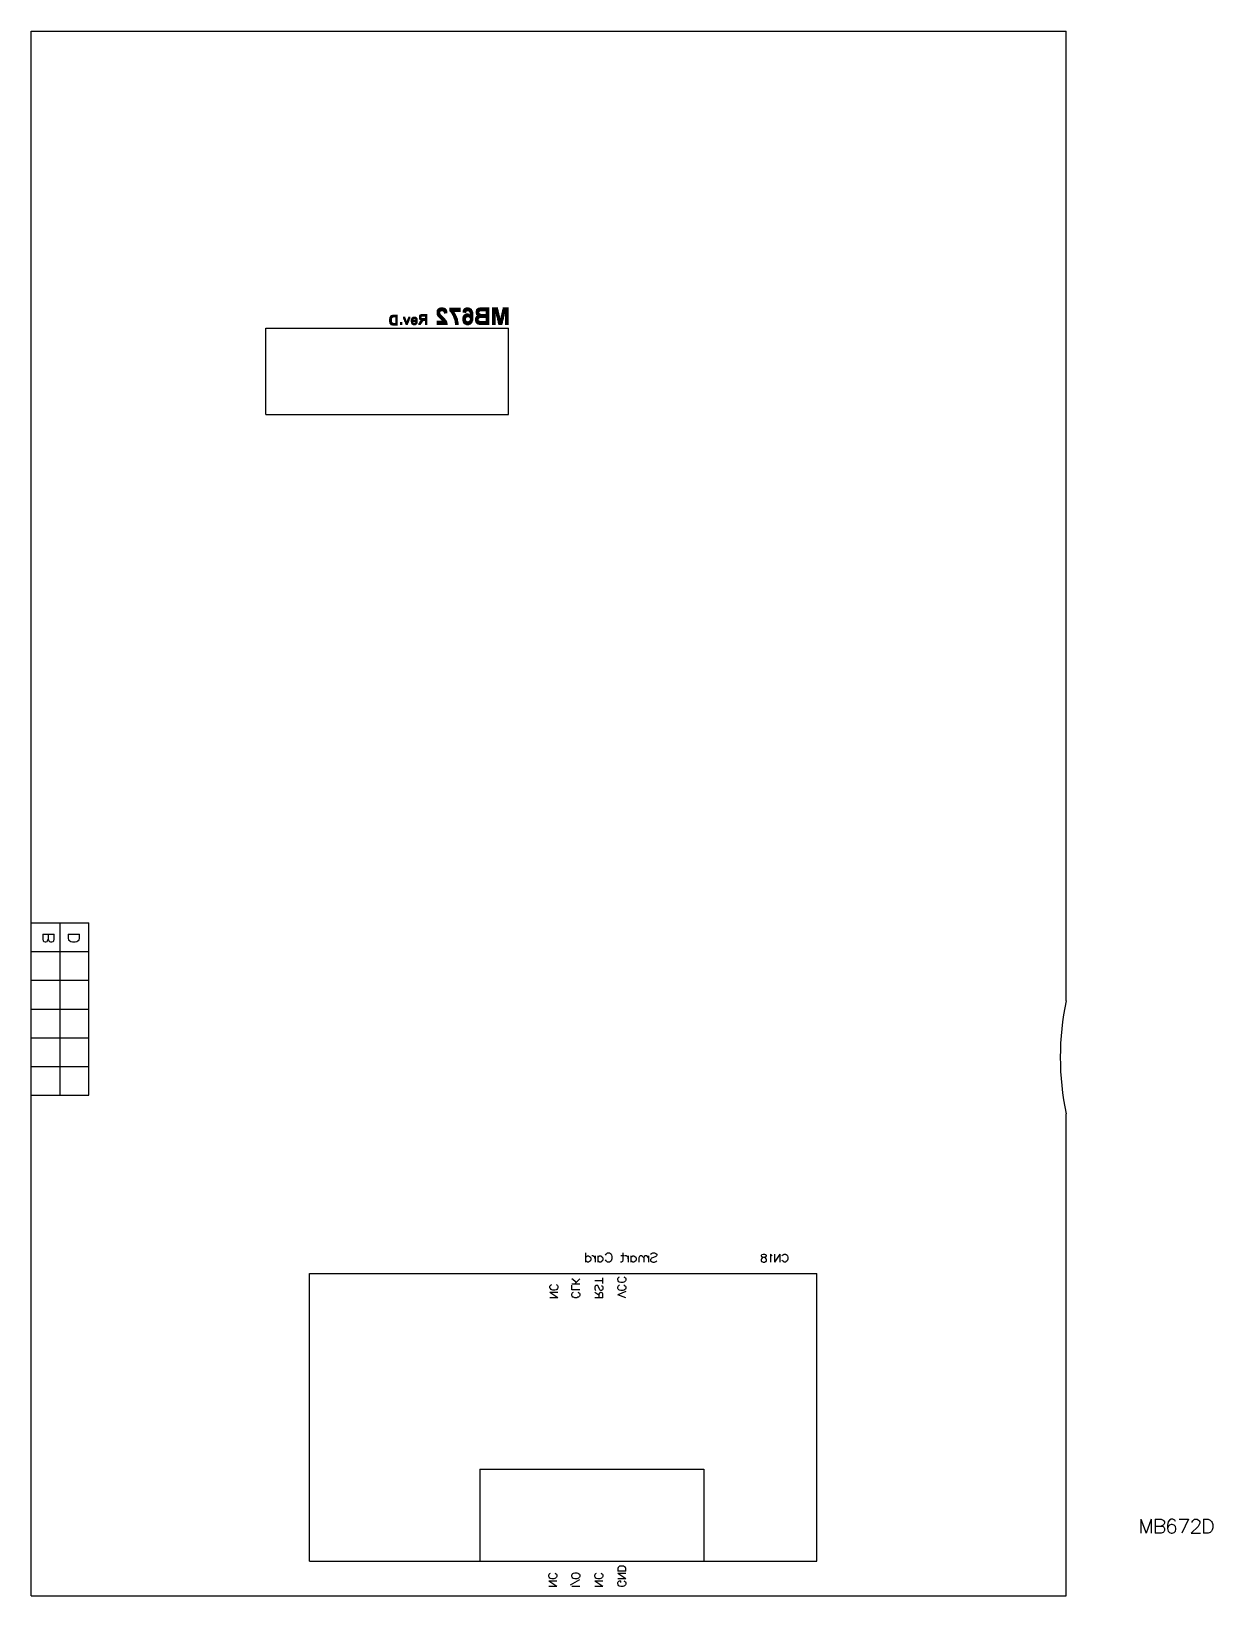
# Model space of a CAD drawing. Extents: x -0.23 to 4.91, y -0.23 to 6.58.
import ezdxf

# ---------------------------------------------------------------- set-up
doc = ezdxf.new("R2010")
doc.units = 0
doc.layers.add('mb672d', color=1, linetype='CONTINUOUS')

msp = doc.modelspace()

# ---------------------------------------------------------------- linework, layer by layer
at = {"layer": 'mb672d', "color": 6}
for points in [[(-0.225, 6.575), (4.275, 6.575)], [(-0.225, -0.225), (-0.225, 6.575)], [(4.275, 2.361), (4.275, 6.575)], [(1.555, 5.373), (1.566, 5.373)], [(1.666, 5.373), (1.676, 5.373)], [(1.725, 5.373), (1.766, 5.373)], [(1.779, 5.373), (1.803, 5.373)], [(1.826, 5.373), (1.85, 5.373)], [(1.331, 5.324), (1.342, 5.324)], [(1.331, 5.323), (1.342, 5.323)], [(1.331, 5.322), (1.342, 5.322)], [(1.331, 5.321), (1.342, 5.321)], [(1.331, 5.32), (1.342, 5.32)], [(1.331, 5.319), (1.342, 5.319)], [(1.331, 5.318), (1.342, 5.318)], [(1.331, 5.317), (1.342, 5.317)], [(1.331, 5.316), (1.342, 5.316)], [(1.331, 5.315), (1.342, 5.315)], [(1.332, 5.329), (1.343, 5.329)], [(1.332, 5.328), (1.343, 5.328)], [(1.332, 5.327), (1.342, 5.327)], [(1.332, 5.326), (1.342, 5.326)], [(1.332, 5.325), (1.342, 5.325)], [(1.332, 5.314), (1.342, 5.314)], [(1.332, 5.313), (1.342, 5.313)], [(1.332, 5.312), (1.343, 5.312)], [(1.332, 5.311), (1.343, 5.311)], [(1.333, 5.331), (1.344, 5.331)], [(1.333, 5.33), (1.343, 5.33)], [(1.333, 5.31), (1.343, 5.31)], [(1.333, 5.309), (1.344, 5.309)], [(1.333, 5.308), (1.345, 5.308)], [(1.334, 5.333), (1.346, 5.333)], [(1.334, 5.332), (1.345, 5.332)], [(1.334, 5.307), (1.346, 5.307)], [(1.335, 5.335), (1.368, 5.335)], [(1.335, 5.334), (1.349, 5.334)], [(1.335, 5.306), (1.348, 5.306)], [(1.335, 5.305), (1.368, 5.305)], [(1.336, 5.336), (1.368, 5.336)], [(1.336, 5.304), (1.368, 5.304)], [(1.337, 5.337), (1.368, 5.337)], [(1.338, 5.338), (1.368, 5.338)], [(1.339, 5.339), (1.368, 5.339)], [(1.341, 5.34), (1.368, 5.34)], [(1.345, 5.341), (1.368, 5.341)], [(1.358, 5.334), (1.368, 5.334)], [(1.358, 5.333), (1.368, 5.333)], [(1.358, 5.332), (1.368, 5.332)], [(1.358, 5.331), (1.368, 5.331)], [(1.358, 5.33), (1.368, 5.33)], [(1.358, 5.329), (1.368, 5.329)], [(1.358, 5.328), (1.368, 5.328)], [(1.358, 5.327), (1.368, 5.327)], [(1.358, 5.326), (1.368, 5.326)], [(1.358, 5.325), (1.368, 5.325)], [(1.358, 5.324), (1.368, 5.324)], [(1.358, 5.323), (1.368, 5.323)], [(1.358, 5.322), (1.368, 5.322)], [(1.358, 5.321), (1.368, 5.321)], [(1.358, 5.32), (1.368, 5.32)], [(1.358, 5.319), (1.368, 5.319)], [(1.358, 5.318), (1.368, 5.318)], [(1.358, 5.317), (1.368, 5.317)], [(1.358, 5.316), (1.368, 5.316)], [(1.358, 5.315), (1.368, 5.315)], [(1.358, 5.314), (1.368, 5.314)], [(1.358, 5.313), (1.368, 5.313)], [(1.358, 5.312), (1.368, 5.312)], [(1.358, 5.311), (1.368, 5.311)], [(1.358, 5.31), (1.368, 5.31)], [(1.358, 5.309), (1.368, 5.309)], [(1.358, 5.308), (1.368, 5.308)], [(1.358, 5.307), (1.368, 5.307)], [(1.358, 5.306), (1.368, 5.306)], [(1.379, 5.309), (1.387, 5.309)], [(1.379, 5.308), (1.387, 5.308)], [(1.379, 5.307), (1.387, 5.307)], [(1.379, 5.306), (1.387, 5.306)], [(1.379, 5.305), (1.387, 5.305)], [(1.379, 5.304), (1.387, 5.304)], [(1.392, 5.332), (1.4, 5.332)], [(1.392, 5.331), (1.4, 5.331)], [(1.392, 5.33), (1.4, 5.33)], [(1.393, 5.329), (1.401, 5.329)], [(1.393, 5.328), (1.401, 5.328)], [(1.394, 5.327), (1.402, 5.327)], [(1.394, 5.326), (1.402, 5.326)], [(1.394, 5.325), (1.402, 5.325)], [(1.395, 5.324), (1.403, 5.324)], [(1.395, 5.323), (1.403, 5.323)], [(1.396, 5.322), (1.404, 5.322)], [(1.396, 5.321), (1.404, 5.321)], [(1.396, 5.32), (1.404, 5.32)], [(1.397, 5.319), (1.405, 5.319)], [(1.397, 5.318), (1.405, 5.318)], [(1.398, 5.317), (1.406, 5.317)], [(1.398, 5.316), (1.406, 5.316)], [(1.398, 5.315), (1.406, 5.315)], [(1.399, 5.314), (1.407, 5.314)], [(1.399, 5.313), (1.407, 5.313)], [(1.4, 5.312), (1.407, 5.312)], [(1.4, 5.311), (1.415, 5.311)], [(1.4, 5.31), (1.414, 5.31)], [(1.401, 5.309), (1.414, 5.309)], [(1.401, 5.308), (1.414, 5.308)], [(1.402, 5.307), (1.413, 5.307)], [(1.402, 5.306), (1.413, 5.306)], [(1.402, 5.305), (1.412, 5.305)], [(1.403, 5.304), (1.412, 5.304)], [(1.408, 5.314), (1.416, 5.314)], [(1.408, 5.313), (1.416, 5.313)], [(1.408, 5.312), (1.415, 5.312)], [(1.409, 5.317), (1.417, 5.317)], [(1.409, 5.316), (1.417, 5.316)], [(1.409, 5.315), (1.416, 5.315)], [(1.41, 5.319), (1.418, 5.319)], [(1.41, 5.318), (1.418, 5.318)], [(1.411, 5.322), (1.419, 5.322)], [(1.411, 5.321), (1.419, 5.321)], [(1.411, 5.32), (1.418, 5.32)], [(1.412, 5.324), (1.42, 5.324)], [(1.412, 5.323), (1.42, 5.323)], [(1.413, 5.327), (1.421, 5.327)], [(1.413, 5.326), (1.421, 5.326)], [(1.413, 5.325), (1.42, 5.325)], [(1.414, 5.329), (1.422, 5.329)], [(1.414, 5.328), (1.422, 5.328)], [(1.415, 5.332), (1.423, 5.332)], [(1.415, 5.331), (1.423, 5.331)], [(1.415, 5.33), (1.422, 5.33)], [(1.426, 5.321), (1.434, 5.321)], [(1.426, 5.32), (1.434, 5.32)], [(1.426, 5.319), (1.455, 5.319)], [(1.426, 5.318), (1.455, 5.318)], [(1.426, 5.317), (1.455, 5.317)], [(1.426, 5.316), (1.455, 5.316)], [(1.426, 5.315), (1.455, 5.315)], [(1.427, 5.324), (1.435, 5.324)], [(1.427, 5.323), (1.435, 5.323)], [(1.427, 5.322), (1.434, 5.322)], [(1.427, 5.309), (1.436, 5.309)], [(1.428, 5.326), (1.436, 5.326)], [(1.428, 5.325), (1.436, 5.325)], [(1.428, 5.308), (1.436, 5.308)], [(1.428, 5.307), (1.438, 5.307)], [(1.429, 5.328), (1.452, 5.328)], [(1.429, 5.327), (1.438, 5.327)], [(1.429, 5.306), (1.452, 5.306)], [(1.429, 5.305), (1.451, 5.305)], [(1.43, 5.329), (1.451, 5.329)], [(1.43, 5.304), (1.45, 5.304)], [(1.431, 5.33), (1.45, 5.33)], [(1.431, 5.31), (1.435, 5.31)], [(1.432, 5.331), (1.449, 5.331)], [(1.434, 5.332), (1.447, 5.332)], [(1.437, 5.333), (1.445, 5.333)], [(1.443, 5.327), (1.453, 5.327)], [(1.443, 5.307), (1.453, 5.307)], [(1.444, 5.326), (1.453, 5.326)], [(1.444, 5.308), (1.453, 5.308)], [(1.445, 5.325), (1.454, 5.325)], [(1.445, 5.309), (1.454, 5.309)], [(1.446, 5.324), (1.454, 5.324)], [(1.446, 5.323), (1.454, 5.323)], [(1.446, 5.311), (1.454, 5.311)], [(1.446, 5.31), (1.454, 5.31)], [(1.447, 5.322), (1.454, 5.322)], [(1.447, 5.321), (1.455, 5.321)], [(1.447, 5.32), (1.455, 5.32)], [(1.447, 5.314), (1.455, 5.314)], [(1.447, 5.313), (1.455, 5.313)], [(1.447, 5.312), (1.455, 5.312)], [(1.46, 5.305), (1.469, 5.305)], [(1.46, 5.304), (1.469, 5.304)], [(1.461, 5.336), (1.471, 5.336)], [(1.461, 5.335), (1.47, 5.335)], [(1.461, 5.334), (1.469, 5.334)], [(1.461, 5.333), (1.469, 5.333)], [(1.461, 5.332), (1.469, 5.332)], [(1.461, 5.331), (1.469, 5.331)], [(1.461, 5.33), (1.469, 5.33)], [(1.461, 5.329), (1.47, 5.329)], [(1.461, 5.307), (1.471, 5.307)], [(1.461, 5.306), (1.47, 5.306)], [(1.462, 5.338), (1.496, 5.338)], [(1.462, 5.337), (1.472, 5.337)], [(1.462, 5.328), (1.471, 5.328)], [(1.462, 5.327), (1.473, 5.327)], [(1.462, 5.308), (1.471, 5.308)], [(1.463, 5.34), (1.496, 5.34)], [(1.463, 5.339), (1.496, 5.339)], [(1.463, 5.326), (1.496, 5.326)], [(1.463, 5.325), (1.496, 5.325)], [(1.463, 5.31), (1.473, 5.31)], [(1.463, 5.309), (1.472, 5.309)], [(1.464, 5.341), (1.496, 5.341)], [(1.464, 5.324), (1.496, 5.324)], [(1.464, 5.312), (1.474, 5.312)], [(1.464, 5.311), (1.473, 5.311)], [(1.465, 5.342), (1.496, 5.342)], [(1.465, 5.323), (1.496, 5.323)], [(1.465, 5.313), (1.475, 5.313)], [(1.466, 5.315), (1.476, 5.315)], [(1.466, 5.314), (1.476, 5.314)], [(1.467, 5.343), (1.496, 5.343)], [(1.467, 5.322), (1.496, 5.322)], [(1.467, 5.316), (1.477, 5.316)], [(1.468, 5.317), (1.478, 5.317)], [(1.469, 5.318), (1.479, 5.318)], [(1.47, 5.344), (1.496, 5.344)], [(1.47, 5.321), (1.496, 5.321)], [(1.47, 5.319), (1.481, 5.319)], [(1.471, 5.32), (1.496, 5.32)], [(1.488, 5.337), (1.496, 5.337)], [(1.488, 5.336), (1.496, 5.336)], [(1.488, 5.335), (1.496, 5.335)], [(1.488, 5.334), (1.496, 5.334)], [(1.488, 5.333), (1.496, 5.333)], [(1.488, 5.332), (1.496, 5.332)], [(1.488, 5.331), (1.496, 5.331)], [(1.488, 5.33), (1.496, 5.33)], [(1.488, 5.329), (1.496, 5.329)], [(1.488, 5.328), (1.496, 5.328)], [(1.488, 5.327), (1.496, 5.327)], [(1.488, 5.319), (1.496, 5.319)], [(1.488, 5.318), (1.496, 5.318)], [(1.488, 5.317), (1.496, 5.317)], [(1.488, 5.316), (1.496, 5.316)], [(1.488, 5.315), (1.496, 5.315)], [(1.488, 5.314), (1.496, 5.314)], [(1.488, 5.313), (1.496, 5.313)], [(1.488, 5.312), (1.496, 5.312)], [(1.488, 5.311), (1.496, 5.311)], [(1.488, 5.31), (1.496, 5.31)], [(1.488, 5.309), (1.496, 5.309)], [(1.488, 5.308), (1.496, 5.308)], [(1.488, 5.307), (1.496, 5.307)], [(1.488, 5.306), (1.496, 5.306)], [(1.488, 5.305), (1.496, 5.305)], [(1.488, 5.304), (1.496, 5.304)], [(1.538, 5.358), (1.553, 5.358)], [(1.538, 5.357), (1.553, 5.357)], [(1.538, 5.356), (1.553, 5.356)], [(1.538, 5.355), (1.552, 5.355)], [(1.538, 5.354), (1.552, 5.354)], [(1.538, 5.353), (1.552, 5.353)], [(1.538, 5.352), (1.552, 5.352)], [(1.538, 5.351), (1.552, 5.351)], [(1.538, 5.35), (1.552, 5.35)], [(1.538, 5.349), (1.552, 5.349)], [(1.538, 5.315), (1.581, 5.315)], [(1.538, 5.314), (1.581, 5.314)], [(1.538, 5.313), (1.582, 5.313)], [(1.538, 5.312), (1.582, 5.312)], [(1.538, 5.311), (1.583, 5.311)], [(1.538, 5.31), (1.583, 5.31)], [(1.538, 5.309), (1.583, 5.309)], [(1.538, 5.308), (1.584, 5.308)], [(1.538, 5.307), (1.584, 5.307)], [(1.538, 5.306), (1.584, 5.306)], [(1.538, 5.305), (1.584, 5.305)], [(1.538, 5.304), (1.585, 5.304)], [(1.539, 5.361), (1.557, 5.361)], [(1.539, 5.36), (1.555, 5.36)], [(1.539, 5.359), (1.554, 5.359)], [(1.539, 5.348), (1.553, 5.348)], [(1.539, 5.347), (1.553, 5.347)], [(1.539, 5.346), (1.553, 5.346)], [(1.54, 5.363), (1.581, 5.363)], [(1.54, 5.362), (1.581, 5.362)], [(1.54, 5.345), (1.554, 5.345)], [(1.54, 5.344), (1.555, 5.344)], [(1.54, 5.343), (1.555, 5.343)], [(1.541, 5.365), (1.58, 5.365)], [(1.541, 5.364), (1.58, 5.364)], [(1.541, 5.342), (1.556, 5.342)], [(1.542, 5.366), (1.579, 5.366)], [(1.542, 5.341), (1.557, 5.341)], [(1.542, 5.34), (1.558, 5.34)], [(1.543, 5.367), (1.578, 5.367)], [(1.543, 5.339), (1.559, 5.339)], [(1.543, 5.338), (1.56, 5.338)], [(1.544, 5.368), (1.577, 5.368)], [(1.544, 5.337), (1.561, 5.337)], [(1.545, 5.369), (1.576, 5.369)], [(1.545, 5.336), (1.562, 5.336)], [(1.546, 5.335), (1.563, 5.335)], [(1.547, 5.37), (1.574, 5.37)], [(1.547, 5.334), (1.564, 5.334)], [(1.548, 5.371), (1.572, 5.371)], [(1.548, 5.333), (1.565, 5.333)], [(1.549, 5.332), (1.566, 5.332)], [(1.55, 5.331), (1.567, 5.331)], [(1.551, 5.372), (1.57, 5.372)], [(1.551, 5.33), (1.568, 5.33)], [(1.552, 5.329), (1.569, 5.329)], [(1.553, 5.328), (1.57, 5.328)], [(1.554, 5.327), (1.571, 5.327)], [(1.555, 5.326), (1.572, 5.326)], [(1.556, 5.325), (1.573, 5.325)], [(1.557, 5.324), (1.574, 5.324)], [(1.558, 5.323), (1.575, 5.323)], [(1.559, 5.322), (1.575, 5.322)], [(1.56, 5.321), (1.576, 5.321)], [(1.561, 5.32), (1.577, 5.32)], [(1.562, 5.319), (1.578, 5.319)], [(1.563, 5.318), (1.579, 5.318)], [(1.564, 5.361), (1.582, 5.361)], [(1.564, 5.317), (1.579, 5.317)], [(1.564, 5.316), (1.58, 5.316)], [(1.566, 5.36), (1.582, 5.36)], [(1.567, 5.359), (1.583, 5.359)], [(1.568, 5.358), (1.583, 5.358)], [(1.569, 5.357), (1.583, 5.357)], [(1.569, 5.356), (1.583, 5.356)], [(1.569, 5.355), (1.584, 5.355)], [(1.57, 5.354), (1.584, 5.354)], [(1.57, 5.353), (1.584, 5.353)], [(1.57, 5.352), (1.584, 5.352)], [(1.57, 5.351), (1.575, 5.351)], [(1.594, 5.372), (1.641, 5.372)], [(1.594, 5.371), (1.641, 5.371)], [(1.594, 5.37), (1.641, 5.37)], [(1.594, 5.369), (1.641, 5.369)], [(1.594, 5.368), (1.641, 5.368)], [(1.594, 5.367), (1.641, 5.367)], [(1.594, 5.366), (1.641, 5.366)], [(1.594, 5.365), (1.641, 5.365)], [(1.594, 5.364), (1.641, 5.364)], [(1.594, 5.363), (1.641, 5.363)], [(1.594, 5.362), (1.641, 5.362)], [(1.595, 5.361), (1.641, 5.361)], [(1.595, 5.36), (1.641, 5.36)], [(1.596, 5.359), (1.641, 5.359)], [(1.597, 5.358), (1.61, 5.358)], [(1.598, 5.357), (1.611, 5.357)], [(1.599, 5.356), (1.612, 5.356)], [(1.6, 5.355), (1.612, 5.355)], [(1.6, 5.354), (1.613, 5.354)], [(1.601, 5.353), (1.614, 5.353)], [(1.602, 5.352), (1.615, 5.352)], [(1.602, 5.351), (1.615, 5.351)], [(1.603, 5.35), (1.616, 5.35)], [(1.604, 5.349), (1.617, 5.349)], [(1.604, 5.348), (1.617, 5.348)], [(1.605, 5.347), (1.618, 5.347)], [(1.605, 5.346), (1.618, 5.346)], [(1.606, 5.345), (1.619, 5.345)], [(1.606, 5.344), (1.62, 5.344)], [(1.607, 5.343), (1.62, 5.343)], [(1.608, 5.342), (1.621, 5.342)], [(1.608, 5.341), (1.621, 5.341)], [(1.609, 5.34), (1.622, 5.34)], [(1.609, 5.339), (1.622, 5.339)], [(1.609, 5.338), (1.623, 5.338)], [(1.61, 5.337), (1.623, 5.337)], [(1.61, 5.336), (1.624, 5.336)], [(1.611, 5.335), (1.624, 5.335)], [(1.611, 5.334), (1.625, 5.334)], [(1.612, 5.333), (1.625, 5.333)], [(1.612, 5.332), (1.625, 5.332)], [(1.612, 5.331), (1.626, 5.331)], [(1.613, 5.33), (1.626, 5.33)], [(1.613, 5.329), (1.627, 5.329)], [(1.613, 5.328), (1.627, 5.328)], [(1.614, 5.327), (1.627, 5.327)], [(1.614, 5.326), (1.628, 5.326)], [(1.614, 5.325), (1.628, 5.325)], [(1.615, 5.324), (1.628, 5.324)], [(1.615, 5.323), (1.629, 5.323)], [(1.615, 5.322), (1.629, 5.322)], [(1.615, 5.321), (1.629, 5.321)], [(1.616, 5.32), (1.629, 5.32)], [(1.616, 5.319), (1.63, 5.319)], [(1.616, 5.318), (1.63, 5.318)], [(1.616, 5.317), (1.63, 5.317)], [(1.616, 5.316), (1.63, 5.316)], [(1.617, 5.315), (1.63, 5.315)], [(1.617, 5.314), (1.631, 5.314)], [(1.617, 5.313), (1.631, 5.313)], [(1.617, 5.312), (1.631, 5.312)], [(1.617, 5.311), (1.631, 5.311)], [(1.617, 5.31), (1.631, 5.31)], [(1.618, 5.309), (1.631, 5.309)], [(1.618, 5.308), (1.632, 5.308)], [(1.618, 5.307), (1.632, 5.307)], [(1.618, 5.306), (1.632, 5.306)], [(1.618, 5.305), (1.632, 5.305)], [(1.618, 5.304), (1.632, 5.304)], [(1.65, 5.329), (1.665, 5.329)], [(1.65, 5.328), (1.664, 5.328)], [(1.65, 5.327), (1.664, 5.327)], [(1.65, 5.326), (1.664, 5.326)], [(1.65, 5.325), (1.664, 5.325)], [(1.65, 5.324), (1.664, 5.324)], [(1.65, 5.323), (1.664, 5.323)], [(1.65, 5.322), (1.664, 5.322)], [(1.65, 5.321), (1.664, 5.321)], [(1.65, 5.32), (1.664, 5.32)], [(1.65, 5.319), (1.665, 5.319)], [(1.651, 5.357), (1.666, 5.357)], [(1.651, 5.356), (1.666, 5.356)], [(1.651, 5.355), (1.665, 5.355)], [(1.651, 5.333), (1.667, 5.333)], [(1.651, 5.332), (1.666, 5.332)], [(1.651, 5.331), (1.666, 5.331)], [(1.651, 5.33), (1.665, 5.33)], [(1.651, 5.318), (1.665, 5.318)], [(1.651, 5.317), (1.665, 5.317)], [(1.651, 5.316), (1.666, 5.316)], [(1.651, 5.315), (1.667, 5.315)], [(1.652, 5.36), (1.668, 5.36)], [(1.652, 5.359), (1.667, 5.359)], [(1.652, 5.358), (1.666, 5.358)], [(1.652, 5.335), (1.67, 5.335)], [(1.652, 5.334), (1.668, 5.334)], [(1.652, 5.314), (1.668, 5.314)], [(1.652, 5.313), (1.67, 5.313)], [(1.653, 5.363), (1.691, 5.363)], [(1.653, 5.362), (1.692, 5.362)], [(1.653, 5.361), (1.67, 5.361)], [(1.653, 5.337), (1.697, 5.337)], [(1.653, 5.336), (1.697, 5.336)], [(1.653, 5.312), (1.692, 5.312)], [(1.653, 5.311), (1.692, 5.311)], [(1.654, 5.364), (1.69, 5.364)], [(1.654, 5.339), (1.697, 5.339)], [(1.654, 5.338), (1.697, 5.338)], [(1.654, 5.31), (1.691, 5.31)], [(1.655, 5.366), (1.689, 5.366)], [(1.655, 5.365), (1.69, 5.365)], [(1.655, 5.34), (1.697, 5.34)], [(1.655, 5.309), (1.69, 5.309)], [(1.655, 5.308), (1.689, 5.308)], [(1.656, 5.367), (1.688, 5.367)], [(1.656, 5.341), (1.697, 5.341)], [(1.656, 5.307), (1.688, 5.307)], [(1.657, 5.368), (1.687, 5.368)], [(1.657, 5.342), (1.697, 5.342)], [(1.657, 5.306), (1.687, 5.306)], [(1.658, 5.369), (1.685, 5.369)], [(1.658, 5.343), (1.683, 5.343)], [(1.659, 5.37), (1.684, 5.37)], [(1.659, 5.305), (1.686, 5.305)], [(1.66, 5.354), (1.665, 5.354)], [(1.66, 5.344), (1.681, 5.344)], [(1.66, 5.304), (1.685, 5.304)], [(1.661, 5.371), (1.682, 5.371)], [(1.661, 5.345), (1.68, 5.345)], [(1.663, 5.372), (1.68, 5.372)], [(1.663, 5.346), (1.678, 5.346)], [(1.666, 5.347), (1.675, 5.347)], [(1.676, 5.361), (1.692, 5.361)], [(1.676, 5.313), (1.693, 5.313)], [(1.677, 5.335), (1.697, 5.335)], [(1.678, 5.36), (1.693, 5.36)], [(1.678, 5.314), (1.693, 5.314)], [(1.679, 5.359), (1.693, 5.359)], [(1.679, 5.334), (1.697, 5.334)], [(1.679, 5.315), (1.694, 5.315)], [(1.68, 5.358), (1.694, 5.358)], [(1.68, 5.333), (1.697, 5.333)], [(1.68, 5.316), (1.694, 5.316)], [(1.681, 5.357), (1.694, 5.357)], [(1.681, 5.356), (1.694, 5.356)], [(1.681, 5.332), (1.697, 5.332)], [(1.681, 5.317), (1.694, 5.317)], [(1.682, 5.355), (1.695, 5.355)], [(1.682, 5.354), (1.695, 5.354)], [(1.682, 5.353), (1.695, 5.353)], [(1.682, 5.331), (1.697, 5.331)], [(1.682, 5.33), (1.697, 5.33)], [(1.682, 5.329), (1.697, 5.329)], [(1.682, 5.32), (1.695, 5.32)], [(1.682, 5.319), (1.695, 5.319)], [(1.682, 5.318), (1.695, 5.318)], [(1.683, 5.352), (1.696, 5.352)], [(1.683, 5.351), (1.696, 5.351)], [(1.683, 5.35), (1.696, 5.35)], [(1.683, 5.349), (1.696, 5.349)], [(1.683, 5.348), (1.696, 5.348)], [(1.683, 5.328), (1.697, 5.328)], [(1.683, 5.327), (1.697, 5.327)], [(1.683, 5.326), (1.696, 5.326)], [(1.683, 5.325), (1.696, 5.325)], [(1.683, 5.324), (1.696, 5.324)], [(1.683, 5.323), (1.696, 5.323)], [(1.683, 5.322), (1.696, 5.322)], [(1.683, 5.321), (1.696, 5.321)], [(1.684, 5.347), (1.696, 5.347)], [(1.684, 5.346), (1.697, 5.346)], [(1.684, 5.345), (1.697, 5.345)], [(1.684, 5.344), (1.697, 5.344)], [(1.684, 5.343), (1.697, 5.343)], [(1.705, 5.326), (1.719, 5.326)], [(1.705, 5.325), (1.719, 5.325)], [(1.705, 5.324), (1.719, 5.324)], [(1.705, 5.323), (1.719, 5.323)], [(1.705, 5.322), (1.719, 5.322)], [(1.705, 5.321), (1.719, 5.321)], [(1.705, 5.32), (1.719, 5.32)], [(1.705, 5.319), (1.72, 5.319)], [(1.705, 5.318), (1.72, 5.318)], [(1.706, 5.329), (1.721, 5.329)], [(1.706, 5.328), (1.721, 5.328)], [(1.706, 5.327), (1.72, 5.327)], [(1.706, 5.317), (1.721, 5.317)], [(1.706, 5.316), (1.722, 5.316)], [(1.706, 5.315), (1.724, 5.315)], [(1.707, 5.331), (1.724, 5.331)], [(1.707, 5.33), (1.723, 5.33)], [(1.707, 5.314), (1.727, 5.314)], [(1.707, 5.313), (1.766, 5.313)], [(1.708, 5.359), (1.724, 5.359)], [(1.708, 5.358), (1.723, 5.358)], [(1.708, 5.357), (1.723, 5.357)], [(1.708, 5.356), (1.722, 5.356)], [(1.708, 5.355), (1.722, 5.355)], [(1.708, 5.354), (1.722, 5.354)], [(1.708, 5.353), (1.722, 5.353)], [(1.708, 5.352), (1.722, 5.352)], [(1.708, 5.351), (1.722, 5.351)], [(1.708, 5.333), (1.766, 5.333)], [(1.708, 5.332), (1.728, 5.332)], [(1.708, 5.312), (1.766, 5.312)], [(1.708, 5.311), (1.766, 5.311)], [(1.709, 5.362), (1.766, 5.362)], [(1.709, 5.361), (1.728, 5.361)], [(1.709, 5.36), (1.726, 5.36)], [(1.709, 5.35), (1.723, 5.35)], [(1.709, 5.349), (1.723, 5.349)], [(1.709, 5.348), (1.724, 5.348)], [(1.709, 5.334), (1.766, 5.334)], [(1.709, 5.31), (1.766, 5.31)], [(1.71, 5.364), (1.766, 5.364)], [(1.71, 5.363), (1.766, 5.363)], [(1.71, 5.347), (1.725, 5.347)], [(1.71, 5.346), (1.726, 5.346)], [(1.71, 5.335), (1.766, 5.335)], [(1.71, 5.309), (1.766, 5.309)], [(1.711, 5.365), (1.766, 5.365)], [(1.711, 5.345), (1.729, 5.345)], [(1.711, 5.336), (1.766, 5.336)], [(1.711, 5.308), (1.766, 5.308)], [(1.712, 5.366), (1.766, 5.366)], [(1.712, 5.344), (1.766, 5.344)], [(1.712, 5.307), (1.766, 5.307)], [(1.713, 5.367), (1.766, 5.367)], [(1.713, 5.343), (1.766, 5.343)], [(1.713, 5.337), (1.766, 5.337)], [(1.713, 5.306), (1.766, 5.306)], [(1.714, 5.368), (1.766, 5.368)], [(1.714, 5.342), (1.766, 5.342)], [(1.714, 5.338), (1.766, 5.338)], [(1.714, 5.305), (1.766, 5.305)], [(1.715, 5.369), (1.766, 5.369)], [(1.715, 5.341), (1.766, 5.341)], [(1.716, 5.37), (1.766, 5.37)], [(1.716, 5.304), (1.766, 5.304)], [(1.717, 5.34), (1.766, 5.34)], [(1.717, 5.339), (1.766, 5.339)], [(1.718, 5.371), (1.766, 5.371)], [(1.72, 5.372), (1.766, 5.372)], [(1.752, 5.361), (1.766, 5.361)], [(1.752, 5.36), (1.766, 5.36)], [(1.752, 5.359), (1.766, 5.359)], [(1.752, 5.358), (1.766, 5.358)], [(1.752, 5.357), (1.766, 5.357)], [(1.752, 5.356), (1.766, 5.356)], [(1.752, 5.355), (1.766, 5.355)], [(1.752, 5.354), (1.766, 5.354)], [(1.752, 5.353), (1.766, 5.353)], [(1.752, 5.352), (1.766, 5.352)], [(1.752, 5.351), (1.766, 5.351)], [(1.752, 5.35), (1.766, 5.35)], [(1.752, 5.349), (1.766, 5.349)], [(1.752, 5.348), (1.766, 5.348)], [(1.752, 5.347), (1.766, 5.347)], [(1.752, 5.346), (1.766, 5.346)], [(1.752, 5.345), (1.766, 5.345)], [(1.752, 5.332), (1.766, 5.332)], [(1.752, 5.331), (1.766, 5.331)], [(1.752, 5.33), (1.766, 5.33)], [(1.752, 5.329), (1.766, 5.329)], [(1.752, 5.328), (1.766, 5.328)], [(1.752, 5.327), (1.766, 5.327)], [(1.752, 5.326), (1.766, 5.326)], [(1.752, 5.325), (1.766, 5.325)], [(1.752, 5.324), (1.766, 5.324)], [(1.752, 5.323), (1.766, 5.323)], [(1.752, 5.322), (1.766, 5.322)], [(1.752, 5.321), (1.766, 5.321)], [(1.752, 5.32), (1.766, 5.32)], [(1.752, 5.319), (1.766, 5.319)], [(1.752, 5.318), (1.766, 5.318)], [(1.752, 5.317), (1.766, 5.317)], [(1.752, 5.316), (1.766, 5.316)], [(1.752, 5.315), (1.766, 5.315)], [(1.752, 5.314), (1.766, 5.314)], [(1.779, 5.372), (1.803, 5.372)], [(1.779, 5.371), (1.804, 5.371)], [(1.779, 5.37), (1.804, 5.37)], [(1.779, 5.369), (1.804, 5.369)], [(1.779, 5.368), (1.804, 5.368)], [(1.779, 5.367), (1.804, 5.367)], [(1.779, 5.366), (1.805, 5.366)], [(1.779, 5.365), (1.805, 5.365)], [(1.779, 5.364), (1.805, 5.364)], [(1.779, 5.363), (1.805, 5.363)], [(1.779, 5.362), (1.806, 5.362)], [(1.779, 5.361), (1.806, 5.361)], [(1.779, 5.36), (1.806, 5.36)], [(1.779, 5.359), (1.806, 5.359)], [(1.779, 5.358), (1.793, 5.358)], [(1.779, 5.357), (1.793, 5.357)], [(1.779, 5.356), (1.793, 5.356)], [(1.779, 5.355), (1.793, 5.355)], [(1.779, 5.354), (1.793, 5.354)], [(1.779, 5.353), (1.793, 5.353)], [(1.779, 5.352), (1.793, 5.352)], [(1.779, 5.351), (1.793, 5.351)], [(1.779, 5.35), (1.793, 5.35)], [(1.779, 5.349), (1.793, 5.349)], [(1.779, 5.348), (1.793, 5.348)], [(1.779, 5.347), (1.793, 5.347)], [(1.779, 5.346), (1.793, 5.346)], [(1.779, 5.345), (1.793, 5.345)], [(1.779, 5.344), (1.793, 5.344)], [(1.779, 5.343), (1.793, 5.343)], [(1.779, 5.342), (1.793, 5.342)], [(1.779, 5.341), (1.793, 5.341)], [(1.779, 5.34), (1.793, 5.34)], [(1.779, 5.339), (1.793, 5.339)], [(1.779, 5.338), (1.793, 5.338)], [(1.779, 5.337), (1.793, 5.337)], [(1.779, 5.336), (1.793, 5.336)], [(1.779, 5.335), (1.793, 5.335)], [(1.779, 5.334), (1.793, 5.334)], [(1.779, 5.333), (1.793, 5.333)], [(1.779, 5.332), (1.793, 5.332)], [(1.779, 5.331), (1.793, 5.331)], [(1.779, 5.33), (1.793, 5.33)], [(1.779, 5.329), (1.793, 5.329)], [(1.779, 5.328), (1.793, 5.328)], [(1.779, 5.327), (1.793, 5.327)], [(1.779, 5.326), (1.793, 5.326)], [(1.779, 5.325), (1.793, 5.325)], [(1.779, 5.324), (1.793, 5.324)], [(1.779, 5.323), (1.793, 5.323)], [(1.779, 5.322), (1.793, 5.322)], [(1.779, 5.321), (1.793, 5.321)], [(1.779, 5.32), (1.793, 5.32)], [(1.779, 5.319), (1.793, 5.319)], [(1.779, 5.318), (1.793, 5.318)], [(1.779, 5.317), (1.793, 5.317)], [(1.779, 5.316), (1.793, 5.316)], [(1.779, 5.315), (1.793, 5.315)], [(1.779, 5.314), (1.793, 5.314)], [(1.779, 5.313), (1.793, 5.313)], [(1.779, 5.312), (1.793, 5.312)], [(1.779, 5.311), (1.793, 5.311)], [(1.779, 5.31), (1.793, 5.31)], [(1.779, 5.309), (1.793, 5.309)], [(1.779, 5.308), (1.793, 5.308)], [(1.779, 5.307), (1.793, 5.307)], [(1.779, 5.306), (1.793, 5.306)], [(1.779, 5.305), (1.793, 5.305)], [(1.779, 5.304), (1.793, 5.304)], [(1.794, 5.358), (1.807, 5.358)], [(1.794, 5.357), (1.807, 5.357)], [(1.794, 5.356), (1.807, 5.356)], [(1.794, 5.355), (1.807, 5.355)], [(1.794, 5.354), (1.808, 5.354)], [(1.795, 5.353), (1.808, 5.353)], [(1.795, 5.352), (1.808, 5.352)], [(1.795, 5.351), (1.808, 5.351)], [(1.795, 5.35), (1.808, 5.35)], [(1.796, 5.349), (1.809, 5.349)], [(1.796, 5.348), (1.809, 5.348)], [(1.796, 5.347), (1.809, 5.347)], [(1.796, 5.346), (1.809, 5.346)], [(1.796, 5.345), (1.81, 5.345)], [(1.797, 5.344), (1.81, 5.344)], [(1.797, 5.343), (1.81, 5.343)], [(1.797, 5.342), (1.81, 5.342)], [(1.797, 5.341), (1.811, 5.341)], [(1.798, 5.34), (1.811, 5.34)], [(1.798, 5.339), (1.811, 5.339)], [(1.798, 5.338), (1.811, 5.338)], [(1.798, 5.337), (1.812, 5.337)], [(1.799, 5.336), (1.812, 5.336)], [(1.799, 5.335), (1.812, 5.335)], [(1.799, 5.334), (1.812, 5.334)], [(1.799, 5.333), (1.812, 5.333)], [(1.799, 5.332), (1.813, 5.332)], [(1.8, 5.331), (1.813, 5.331)], [(1.8, 5.33), (1.813, 5.33)], [(1.8, 5.329), (1.813, 5.329)], [(1.8, 5.328), (1.814, 5.328)], [(1.801, 5.327), (1.814, 5.327)], [(1.801, 5.326), (1.814, 5.326)], [(1.801, 5.325), (1.814, 5.325)], [(1.801, 5.324), (1.828, 5.324)], [(1.801, 5.323), (1.828, 5.323)], [(1.802, 5.322), (1.827, 5.322)], [(1.802, 5.321), (1.827, 5.321)], [(1.802, 5.32), (1.827, 5.32)], [(1.802, 5.319), (1.827, 5.319)], [(1.803, 5.318), (1.826, 5.318)], [(1.803, 5.317), (1.826, 5.317)], [(1.803, 5.316), (1.826, 5.316)], [(1.803, 5.315), (1.826, 5.315)], [(1.803, 5.314), (1.826, 5.314)], [(1.804, 5.313), (1.825, 5.313)], [(1.804, 5.312), (1.825, 5.312)], [(1.804, 5.311), (1.825, 5.311)], [(1.804, 5.31), (1.825, 5.31)], [(1.805, 5.309), (1.824, 5.309)], [(1.805, 5.308), (1.824, 5.308)], [(1.805, 5.307), (1.824, 5.307)], [(1.805, 5.306), (1.824, 5.306)], [(1.806, 5.305), (1.823, 5.305)], [(1.806, 5.304), (1.823, 5.304)], [(1.815, 5.328), (1.829, 5.328)], [(1.815, 5.327), (1.828, 5.327)], [(1.815, 5.326), (1.828, 5.326)], [(1.815, 5.325), (1.828, 5.325)], [(1.816, 5.332), (1.83, 5.332)], [(1.816, 5.331), (1.829, 5.331)], [(1.816, 5.33), (1.829, 5.33)], [(1.816, 5.329), (1.829, 5.329)], [(1.817, 5.337), (1.831, 5.337)], [(1.817, 5.336), (1.83, 5.336)], [(1.817, 5.335), (1.83, 5.335)], [(1.817, 5.334), (1.83, 5.334)], [(1.817, 5.333), (1.83, 5.333)], [(1.818, 5.341), (1.832, 5.341)], [(1.818, 5.34), (1.831, 5.34)], [(1.818, 5.339), (1.831, 5.339)], [(1.818, 5.338), (1.831, 5.338)], [(1.819, 5.345), (1.833, 5.345)], [(1.819, 5.344), (1.832, 5.344)], [(1.819, 5.343), (1.832, 5.343)], [(1.819, 5.342), (1.832, 5.342)], [(1.82, 5.349), (1.833, 5.349)], [(1.82, 5.348), (1.833, 5.348)], [(1.82, 5.347), (1.833, 5.347)], [(1.82, 5.346), (1.833, 5.346)], [(1.821, 5.354), (1.835, 5.354)], [(1.821, 5.353), (1.834, 5.353)], [(1.821, 5.352), (1.834, 5.352)], [(1.821, 5.351), (1.834, 5.351)], [(1.821, 5.35), (1.834, 5.35)], [(1.822, 5.358), (1.835, 5.358)], [(1.822, 5.357), (1.835, 5.357)], [(1.822, 5.356), (1.835, 5.356)], [(1.822, 5.355), (1.835, 5.355)], [(1.823, 5.362), (1.85, 5.362)], [(1.823, 5.361), (1.85, 5.361)], [(1.823, 5.36), (1.85, 5.36)], [(1.823, 5.359), (1.85, 5.359)], [(1.824, 5.366), (1.85, 5.366)], [(1.824, 5.365), (1.85, 5.365)], [(1.824, 5.364), (1.85, 5.364)], [(1.824, 5.363), (1.85, 5.363)], [(1.825, 5.371), (1.85, 5.371)], [(1.825, 5.37), (1.85, 5.37)], [(1.825, 5.369), (1.85, 5.369)], [(1.825, 5.368), (1.85, 5.368)], [(1.825, 5.367), (1.85, 5.367)], [(1.826, 5.372), (1.85, 5.372)], [(1.836, 5.358), (1.85, 5.358)], [(1.836, 5.357), (1.85, 5.357)], [(1.836, 5.356), (1.85, 5.356)], [(1.836, 5.355), (1.85, 5.355)], [(1.836, 5.354), (1.85, 5.354)], [(1.836, 5.353), (1.85, 5.353)], [(1.836, 5.352), (1.85, 5.352)], [(1.836, 5.351), (1.85, 5.351)], [(1.836, 5.35), (1.85, 5.35)], [(1.836, 5.349), (1.85, 5.349)], [(1.836, 5.348), (1.85, 5.348)], [(1.836, 5.347), (1.85, 5.347)], [(1.836, 5.346), (1.85, 5.346)], [(1.836, 5.345), (1.85, 5.345)], [(1.836, 5.344), (1.85, 5.344)], [(1.836, 5.343), (1.85, 5.343)], [(1.836, 5.342), (1.85, 5.342)], [(1.836, 5.341), (1.85, 5.341)], [(1.836, 5.34), (1.85, 5.34)], [(1.836, 5.339), (1.85, 5.339)], [(1.836, 5.338), (1.85, 5.338)], [(1.836, 5.337), (1.85, 5.337)], [(1.836, 5.336), (1.85, 5.336)], [(1.836, 5.335), (1.85, 5.335)], [(1.836, 5.334), (1.85, 5.334)], [(1.836, 5.333), (1.85, 5.333)], [(1.836, 5.332), (1.85, 5.332)], [(1.836, 5.331), (1.85, 5.331)], [(1.836, 5.33), (1.85, 5.33)], [(1.836, 5.329), (1.85, 5.329)], [(1.836, 5.328), (1.85, 5.328)], [(1.836, 5.327), (1.85, 5.327)], [(1.836, 5.326), (1.85, 5.326)], [(1.836, 5.325), (1.85, 5.325)], [(1.836, 5.324), (1.85, 5.324)], [(1.836, 5.323), (1.85, 5.323)], [(1.836, 5.322), (1.85, 5.322)], [(1.836, 5.321), (1.85, 5.321)], [(1.836, 5.32), (1.85, 5.32)], [(1.836, 5.319), (1.85, 5.319)], [(1.836, 5.318), (1.85, 5.318)], [(1.836, 5.317), (1.85, 5.317)], [(1.836, 5.316), (1.85, 5.316)], [(1.836, 5.315), (1.85, 5.315)], [(1.836, 5.314), (1.85, 5.314)], [(1.836, 5.313), (1.85, 5.313)], [(1.836, 5.312), (1.85, 5.312)], [(1.836, 5.311), (1.85, 5.311)], [(1.836, 5.31), (1.85, 5.31)], [(1.836, 5.309), (1.85, 5.309)], [(1.836, 5.308), (1.85, 5.308)], [(1.836, 5.307), (1.85, 5.307)], [(1.836, 5.306), (1.85, 5.306)], [(1.836, 5.305), (1.85, 5.305)], [(1.836, 5.304), (1.85, 5.304)], [(0.795, 5.285), (1.85, 5.285)], [(0.795, 4.91), (1.85, 4.91), (1.85, 5.285)], [(0.795, 4.91), (0.795, 5.285)], [(1.337, 5.303), (1.368, 5.303)], [(1.338, 5.302), (1.368, 5.302)], [(1.339, 5.301), (1.368, 5.301)], [(1.342, 5.3), (1.368, 5.3)], [(1.345, 5.299), (1.368, 5.299)], [(1.347, 5.302), (1.356, 5.302)], [(1.379, 5.303), (1.387, 5.303)], [(1.379, 5.302), (1.387, 5.302)], [(1.403, 5.303), (1.412, 5.303)], [(1.404, 5.302), (1.411, 5.302)], [(1.432, 5.303), (1.449, 5.303)], [(1.433, 5.302), (1.447, 5.302)], [(1.436, 5.301), (1.445, 5.301)], [(1.458, 5.302), (1.468, 5.302)], [(1.459, 5.303), (1.468, 5.303)], [(1.488, 5.303), (1.496, 5.303)], [(1.488, 5.302), (1.496, 5.302)], [(1.538, 5.303), (1.585, 5.303)], [(1.538, 5.302), (1.585, 5.302)], [(1.618, 5.303), (1.632, 5.303)], [(1.618, 5.302), (1.632, 5.302)], [(1.662, 5.303), (1.683, 5.303)], [(1.664, 5.302), (1.681, 5.302)], [(1.667, 5.301), (1.678, 5.301)], [(1.719, 5.303), (1.766, 5.303)], [(1.723, 5.302), (1.766, 5.302)], [(1.779, 5.303), (1.793, 5.303)], [(1.779, 5.302), (1.793, 5.302)], [(1.806, 5.303), (1.823, 5.303)], [(1.806, 5.302), (1.823, 5.302)], [(1.836, 5.303), (1.85, 5.303)], [(1.836, 5.302), (1.85, 5.302)], [(-0.225, 1.95), (-0.225, 2.7), (0.025, 2.7)], [(-0.1, 1.95), (-0.1, 2.7)], [(0.025, 1.95), (0.025, 2.7)], [(-0.175, 2.65), (-0.125, 2.65)], [(-0.175, 2.65), (-0.175, 2.629), (-0.173, 2.621), (-0.17, 2.619), (-0.165, 2.617), (-0.161, 2.617), (-0.156, 2.619), (-0.154, 2.621), (-0.151, 2.629)], [(-0.151, 2.65), (-0.151, 2.629), (-0.149, 2.621), (-0.146, 2.619), (-0.142, 2.617), (-0.135, 2.617), (-0.13, 2.619), (-0.127, 2.621), (-0.125, 2.629), (-0.125, 2.65)], [(-0.065, 2.65), (-0.015, 2.65)], [(-0.065, 2.65), (-0.065, 2.633), (-0.063, 2.626), (-0.058, 2.621), (-0.053, 2.619), (-0.046, 2.617), (-0.034, 2.617), (-0.027, 2.619), (-0.022, 2.621), (-0.017, 2.626), (-0.015, 2.633), (-0.015, 2.65)], [(-0.225, 2.575), (0.025, 2.575)], [(-0.225, 2.45), (0.025, 2.45)], [(-0.225, 2.325), (0.025, 2.325)], [(-0.225, 2.2), (0.025, 2.2)], [(-0.225, 2.075), (0.025, 2.075)], [(-0.225, 1.95), (0.025, 1.95)], [(4.275, -0.225), (4.275, 1.87)], [(2.185, 1.265), (2.185, 1.225)], [(2.185, 1.246), (2.189, 1.25), (2.193, 1.252), (2.198, 1.252), (2.202, 1.25), (2.206, 1.246), (2.208, 1.24), (2.208, 1.236), (2.206, 1.231), (2.202, 1.227), (2.198, 1.225), (2.193, 1.225), (2.189, 1.227), (2.185, 1.231)], [(2.227, 1.24), (2.225, 1.246), (2.221, 1.25), (2.217, 1.252), (2.212, 1.252)], [(2.227, 1.252), (2.227, 1.225)], [(2.238, 1.252), (2.238, 1.225)], [(2.238, 1.246), (2.241, 1.25), (2.245, 1.252), (2.251, 1.252), (2.255, 1.25), (2.258, 1.246), (2.26, 1.24), (2.26, 1.236), (2.258, 1.231), (2.255, 1.227), (2.251, 1.225), (2.245, 1.225), (2.241, 1.227), (2.238, 1.231)], [(2.272, 1.255), (2.274, 1.259), (2.277, 1.263), (2.281, 1.265), (2.289, 1.265), (2.293, 1.263), (2.296, 1.259), (2.298, 1.255), (2.3, 1.25), (2.3, 1.24), (2.298, 1.235), (2.296, 1.231), (2.293, 1.227), (2.289, 1.225), (2.281, 1.225), (2.277, 1.227), (2.274, 1.231), (2.272, 1.235)], [(2.347, 1.265), (2.347, 1.233), (2.345, 1.227), (2.341, 1.225), (2.337, 1.225)], [(2.353, 1.252), (2.339, 1.252)], [(2.371, 1.24), (2.37, 1.246), (2.366, 1.25), (2.362, 1.252), (2.356, 1.252)], [(2.371, 1.252), (2.371, 1.225)], [(2.382, 1.252), (2.382, 1.225)], [(2.382, 1.246), (2.386, 1.25), (2.39, 1.252), (2.395, 1.252), (2.399, 1.25), (2.403, 1.246), (2.405, 1.24), (2.405, 1.236), (2.403, 1.231), (2.399, 1.227), (2.395, 1.225), (2.39, 1.225), (2.386, 1.227), (2.382, 1.231)], [(2.438, 1.244), (2.433, 1.25), (2.429, 1.252), (2.423, 1.252), (2.419, 1.25), (2.417, 1.244), (2.417, 1.225)], [(2.459, 1.244), (2.454, 1.25), (2.45, 1.252), (2.444, 1.252), (2.44, 1.25), (2.438, 1.244), (2.438, 1.225)], [(2.459, 1.252), (2.459, 1.225)], [(2.468, 1.259), (2.472, 1.263), (2.478, 1.265), (2.485, 1.265), (2.491, 1.263), (2.495, 1.259), (2.495, 1.255), (2.493, 1.252), (2.491, 1.25), (2.487, 1.248), (2.476, 1.244), (2.472, 1.242), (2.47, 1.24), (2.468, 1.236), (2.468, 1.231), (2.472, 1.227), (2.478, 1.225), (2.485, 1.225), (2.491, 1.227), (2.495, 1.231)], [(2.963, 1.26), (2.968, 1.258), (2.97, 1.255), (2.97, 1.252), (2.968, 1.248), (2.965, 1.247), (2.958, 1.245), (2.953, 1.243), (2.95, 1.24), (2.948, 1.237), (2.948, 1.232), (2.95, 1.228), (2.952, 1.227), (2.957, 1.225), (2.963, 1.225), (2.968, 1.227), (2.97, 1.228), (2.972, 1.232), (2.972, 1.237), (2.97, 1.24), (2.967, 1.243), (2.962, 1.245), (2.955, 1.247), (2.952, 1.248), (2.95, 1.252), (2.95, 1.255), (2.952, 1.258), (2.957, 1.26), (2.963, 1.26)], [(2.997, 1.253), (2.994, 1.255), (2.989, 1.26), (2.989, 1.225)], [(3.03, 1.26), (3.007, 1.225)], [(3.007, 1.26), (3.007, 1.225)], [(3.03, 1.26), (3.03, 1.225)], [(3.04, 1.252), (3.042, 1.255), (3.045, 1.258), (3.048, 1.26), (3.055, 1.26), (3.058, 1.258), (3.062, 1.255), (3.063, 1.252), (3.065, 1.247), (3.065, 1.238), (3.063, 1.233), (3.062, 1.23), (3.058, 1.227), (3.055, 1.225), (3.048, 1.225), (3.045, 1.227), (3.042, 1.23), (3.04, 1.233)], [(0.985, -0.075), (0.985, 1.175)], [(0.985, 1.175), (3.19, 1.175)], [(2.352, 1.161), (2.355, 1.159), (2.358, 1.156), (2.36, 1.153), (2.36, 1.146), (2.358, 1.143), (2.355, 1.139), (2.352, 1.138), (2.347, 1.136), (2.338, 1.136), (2.333, 1.138), (2.33, 1.139), (2.327, 1.143), (2.325, 1.146), (2.325, 1.153), (2.327, 1.156), (2.33, 1.159), (2.333, 1.161)], [(3.19, -0.075), (3.19, 1.175)], [(2.057, 1.128), (2.06, 1.126), (2.063, 1.123), (2.065, 1.12), (2.065, 1.113), (2.063, 1.11), (2.06, 1.106), (2.057, 1.105), (2.052, 1.103), (2.043, 1.103), (2.038, 1.105), (2.035, 1.106), (2.032, 1.11), (2.03, 1.113), (2.03, 1.12), (2.032, 1.123), (2.035, 1.126), (2.038, 1.128)], [(2.065, 1.07), (2.03, 1.093)], [(2.065, 1.093), (2.03, 1.093)], [(2.145, 1.137), (2.125, 1.152)], [(2.16, 1.129), (2.125, 1.129)], [(2.16, 1.105), (2.125, 1.105), (2.125, 1.125)], [(2.152, 1.095), (2.155, 1.093), (2.158, 1.09), (2.16, 1.087), (2.16, 1.08), (2.158, 1.077), (2.155, 1.073), (2.152, 1.072), (2.147, 1.07), (2.138, 1.07), (2.133, 1.072), (2.13, 1.073), (2.127, 1.077), (2.125, 1.08), (2.125, 1.087), (2.127, 1.09), (2.13, 1.093), (2.133, 1.095)], [(2.16, 1.152), (2.137, 1.129)], [(2.26, 1.144), (2.225, 1.144)], [(2.255, 1.124), (2.258, 1.121), (2.26, 1.116), (2.26, 1.109), (2.258, 1.104), (2.255, 1.101), (2.252, 1.101), (2.248, 1.103), (2.247, 1.104), (2.245, 1.108), (2.242, 1.118), (2.24, 1.121), (2.238, 1.123), (2.235, 1.124), (2.23, 1.124), (2.227, 1.121), (2.225, 1.116), (2.225, 1.109), (2.227, 1.104), (2.23, 1.101)], [(2.243, 1.082), (2.225, 1.093)], [(2.26, 1.07), (2.26, 1.085), (2.258, 1.09), (2.257, 1.092), (2.253, 1.093), (2.25, 1.093), (2.247, 1.092), (2.245, 1.09), (2.243, 1.085), (2.243, 1.07)], [(2.26, 1.132), (2.26, 1.156)], [(2.352, 1.126), (2.355, 1.124), (2.358, 1.121), (2.36, 1.118), (2.36, 1.111), (2.358, 1.108), (2.355, 1.104), (2.352, 1.103), (2.347, 1.101), (2.338, 1.101), (2.333, 1.103), (2.33, 1.104), (2.327, 1.108), (2.325, 1.111), (2.325, 1.118), (2.327, 1.121), (2.33, 1.124), (2.333, 1.126)], [(2.36, 1.097), (2.325, 1.083)], [(2.065, 1.07), (2.03, 1.07)], [(2.26, 1.07), (2.225, 1.07)], [(2.36, 1.07), (2.325, 1.083)], [(1.725, 0.325), (1.725, -0.075)], [(1.725, 0.325), (2.7, 0.325), (2.7, -0.075)], [(4.599, 0.107), (4.599, 0.047)], [(4.599, 0.107), (4.622, 0.047)], [(4.645, 0.107), (4.622, 0.047)], [(4.645, 0.107), (4.645, 0.047)], [(4.662, 0.107), (4.662, 0.047)], [(4.662, 0.107), (4.688, 0.107), (4.696, 0.104), (4.699, 0.101), (4.702, 0.096), (4.702, 0.09), (4.699, 0.084), (4.696, 0.081), (4.688, 0.078)], [(4.662, 0.078), (4.688, 0.078), (4.696, 0.076), (4.699, 0.073), (4.702, 0.067), (4.702, 0.058), (4.699, 0.053), (4.696, 0.05), (4.688, 0.047), (4.662, 0.047)], [(4.75, 0.098), (4.747, 0.104), (4.738, 0.107), (4.732, 0.107), (4.724, 0.104), (4.718, 0.096), (4.715, 0.081), (4.715, 0.067), (4.718, 0.056), (4.724, 0.05), (4.732, 0.047), (4.735, 0.047), (4.744, 0.05), (4.75, 0.056), (4.752, 0.064), (4.752, 0.067), (4.75, 0.076), (4.744, 0.081), (4.735, 0.084), (4.732, 0.084), (4.724, 0.081), (4.718, 0.076), (4.715, 0.067)], [(4.766, 0.107), (4.806, 0.107)], [(4.806, 0.107), (4.777, 0.047)], [(4.822, 0.093), (4.822, 0.096), (4.825, 0.101), (4.828, 0.104), (4.833, 0.107), (4.845, 0.107), (4.85, 0.104), (4.853, 0.101), (4.856, 0.096), (4.856, 0.09), (4.853, 0.084), (4.848, 0.076), (4.819, 0.047), (4.859, 0.047)], [(4.872, 0.107), (4.872, 0.047)], [(4.872, 0.107), (4.892, 0.107), (4.901, 0.104), (4.907, 0.098), (4.91, 0.093), (4.912, 0.084), (4.912, 0.07), (4.91, 0.061), (4.907, 0.056), (4.901, 0.05), (4.892, 0.047), (4.872, 0.047)], [(0.985, -0.075), (3.19, -0.075)], [(2.052, -0.127), (2.055, -0.129), (2.058, -0.132), (2.06, -0.135), (2.06, -0.142), (2.058, -0.145), (2.055, -0.149), (2.052, -0.15), (2.047, -0.152), (2.038, -0.152), (2.033, -0.15), (2.03, -0.149), (2.027, -0.145), (2.025, -0.142), (2.025, -0.135), (2.027, -0.132), (2.03, -0.129), (2.033, -0.127)], [(2.16, -0.142), (2.158, -0.145), (2.155, -0.149), (2.152, -0.15), (2.147, -0.152), (2.138, -0.152), (2.133, -0.15), (2.13, -0.149), (2.127, -0.145), (2.125, -0.142), (2.125, -0.135), (2.127, -0.132), (2.13, -0.129), (2.133, -0.127), (2.138, -0.125), (2.147, -0.125), (2.152, -0.127), (2.155, -0.129), (2.158, -0.132), (2.16, -0.135), (2.16, -0.142)], [(2.252, -0.127), (2.255, -0.129), (2.258, -0.132), (2.26, -0.135), (2.26, -0.142), (2.258, -0.145), (2.255, -0.149), (2.252, -0.15), (2.247, -0.152), (2.238, -0.152), (2.233, -0.15), (2.23, -0.149), (2.227, -0.145), (2.225, -0.142), (2.225, -0.135), (2.227, -0.132), (2.23, -0.129), (2.233, -0.127)], [(2.36, -0.119), (2.36, -0.107), (2.358, -0.102), (2.355, -0.099), (2.352, -0.097), (2.347, -0.096), (2.338, -0.096), (2.333, -0.097), (2.33, -0.099), (2.327, -0.102), (2.325, -0.107), (2.325, -0.119)], [(2.36, -0.119), (2.325, -0.119)], [(2.36, -0.152), (2.325, -0.129)], [(2.36, -0.129), (2.325, -0.129)], [(2.06, -0.185), (2.025, -0.162)], [(2.06, -0.162), (2.025, -0.162)], [(2.06, -0.185), (2.025, -0.185)], [(2.12, -0.178), (2.16, -0.154)], [(2.16, -0.185), (2.125, -0.185)], [(2.26, -0.185), (2.225, -0.162)], [(2.26, -0.162), (2.225, -0.162)], [(2.26, -0.185), (2.225, -0.185)], [(2.36, -0.152), (2.325, -0.152)], [(2.352, -0.16), (2.355, -0.162), (2.358, -0.165), (2.36, -0.168), (2.36, -0.175), (2.358, -0.178), (2.355, -0.182), (2.352, -0.183), (2.347, -0.185), (2.338, -0.185), (2.333, -0.183), (2.33, -0.182), (2.327, -0.178), (2.325, -0.175), (2.325, -0.168), (2.327, -0.165), (2.33, -0.162), (2.333, -0.16), (2.338, -0.16)], [(2.338, -0.168), (2.338, -0.16)], [(-0.225, -0.225), (4.275, -0.225)]]:
    msp.add_lwpolyline(points, dxfattribs=at)
at = {"layer": 'mb672d', "color": 1}
for points in [[(-0.225, 6.575), (4.275, 6.575)], [(-0.225, -0.225), (-0.225, 6.575)], [(4.275, 2.361), (4.275, 6.575)], [(4.275, -0.225), (4.275, 1.87)], [(-0.225, -0.225), (4.275, -0.225)]]:
    msp.add_lwpolyline(points, dxfattribs=at)
at = {"layer": 'mb672d', "color": 6}
msp.add_lwpolyline([(4.275, 2.361), (4.275, 2.361), (4.275, 2.361, 0.105526), (4.275, 1.87), (4.275, 1.87)], format="xyb", dxfattribs=at)
at = {"layer": 'mb672d', "color": 1}
msp.add_lwpolyline([(4.275, 2.361), (4.275, 2.361), (4.275, 2.361, 0.105526), (4.275, 1.87), (4.275, 1.87)], format="xyb", dxfattribs=at)

doc.saveas('drawing.dxf')
